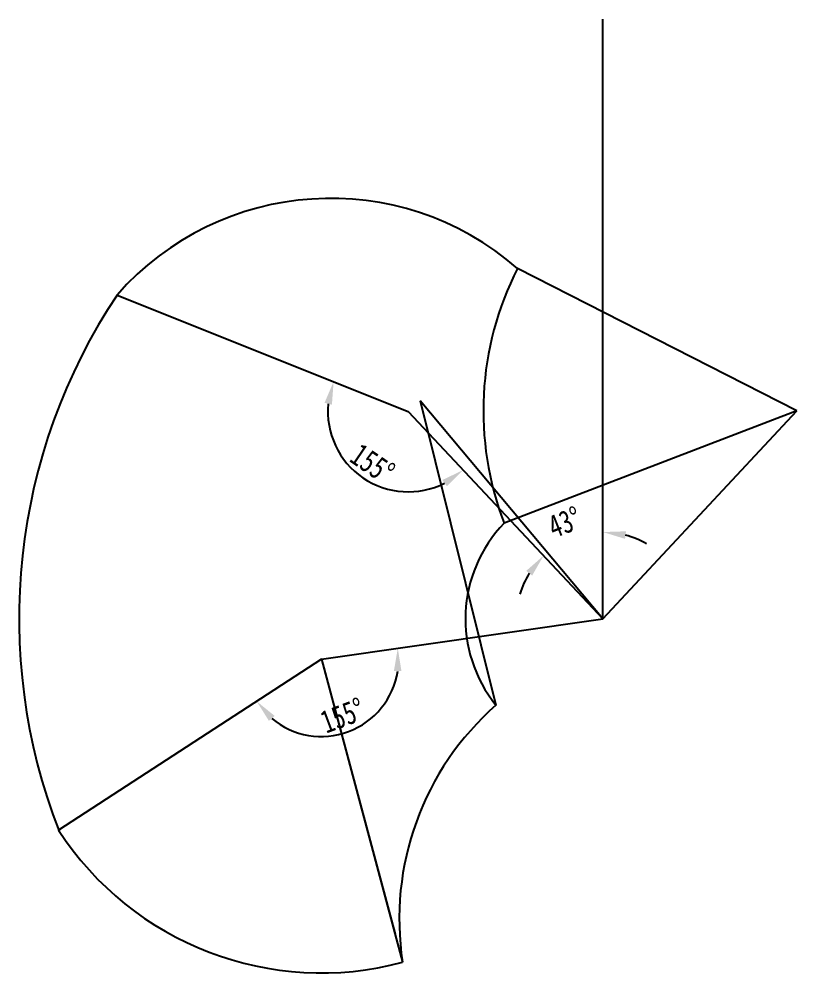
# Model space of a CAD drawing. Header units: millimetres. Extents: x -2601 to 21461, y 11492 to 21077.
# Drawn here: x -285 to 1849, y 17954 to 20570 of the extents above; entities that cross this region are included whole.
import ezdxf

# ---------------------------------------------------------------- set-up
doc = ezdxf.new("R2010")
doc.units = ezdxf.units.MM
doc.header["$PDSIZE"] = -1
doc.styles.get("Standard").update_dxf_attribs({"font": ''})
doc.styles.get('Standard').set_extended_font_data('HYSWLongFangSong')
doc.dimstyles.new('ISO-25', dxfattribs={"dimscale": 25, "dimtxt": 3.5, "dimasz": 1.6, "dimexe": 1.25, "dimexo": 0.625, "dimtad": 1, "dimdec": 0, "dimzin": 9, "dimdsep": 46, "dimtxsty": 'Standard', "dimcen": 2.5, "dimadec": 0, "dimazin": 2, "dimtfac": 1, "dimtdec": 0, "dimtofl": 0, "dimtmove": 0, "dimatfit": 3, "dimfxl": 1, "dimarcsym": 0})

# ---------------------------------------------------------------- blocks, each defined once
blk = doc.blocks.new('1500')
at = {"color": 6}
for p, q in [((42859, -481.6), (42092.7, -91.1)), ((40994.5, -164.2), (41793.1, -483.4)), ((42327, -1052), (41825.6, -454.5)), ((41825.6, -454.5), (42033.7, -1289)), ((41793.1, -483.4), (42327, -1052)), ((42859, -481.6), (42056.1, -789.8)), ((42327, -1052), (42859, -481.6)), ((41555, -1163.2), (42327, -1052)), ((41555, -1163.2), (40833.7, -1631.6)), ((41555, -1163.2), (41756.8, -1916.7)), ((41555, -1163.2), (41777.6, -1993.9))]:
    blk.add_line(p, q, dxfattribs=at)
blk = doc.blocks.new('*D116')
at = {"color": 1, "lineweight": -3}
blk.add_arc((782.7, 19493.7), 220.5, 174.5139, 296.8986, dxfattribs=at)
at = {"color": 1}
for points in [[(573.4, 19512.3), (553.1, 19517.2), (578, 19575.5)], [(888.4, 19288.6), (876.4, 19305.6), (933.6, 19333)]]:
    blk.add_solid(points, dxfattribs=at)
at = {"layer": 'Defpoints', "color": 0}
for p in [(-15.9, 19812.8), (782.7, 19493.7), (782.7, 19493.7), (713.2, 19284.5), (1316.6, 18925.1)]:
    blk.add_point(p, dxfattribs=at)
at = {"color": 1, "insert": (684.9, 19350.3), "char_height": 62.5, "attachment_point": 5, "rotation": 325.7063}
blk.add_mtext('155%%d', dxfattribs=at)
blk = doc.blocks.new('*D117')
at = {"color": 1, "lineweight": -3}
blk.add_arc((544.6, 18813.8), 211.6, 229.9864, 351.211, dxfattribs=at)
at = {"color": 1}
for points in [[(764.1, 18781.5), (743.3, 18781.6), (754, 18844)], [(416.3, 18658.7), (400.7, 18644.9), (367.1, 18698.6)]]:
    blk.add_solid(points, dxfattribs=at)
at = {"layer": 'Defpoints', "color": 0}
for p in [(1316.6, 18925.1), (544.6, 18813.8), (544.6, 18813.8), (737.4, 18726.8), (-176.7, 18345.5)]:
    blk.add_point(p, dxfattribs=at)
at = {"color": 1, "insert": (602.5, 18659.7), "char_height": 62.5, "attachment_point": 5, "rotation": 20.5987}
blk.add_mtext('155%%d', dxfattribs=at)
blk = doc.blocks.new('*D118')
at = {"color": 1, "lineweight": -3}
for start, end in [(59.7818, 74.8909), (148.3065, 163.4156)]:
    blk.add_arc((1316.6, 18925.1), 237.7, start, end, dxfattribs=at)
at = {"color": 1}
for points in [[(1379.9, 19164.9), (1377.2, 19144.2), (1316.6, 19162.8)], [(1122.4, 19043.4), (1106.3, 19056.5), (1153.9, 19098.3)]]:
    blk.add_solid(points, dxfattribs=at)
at = {"layer": 'Defpoints', "color": 0}
for p in [(1316.6, 20569.6), (782.7, 19493.7), (1220.2, 19142.3), (1316.6, 18925.1), (1316.6, 18925.1)]:
    blk.add_point(p, dxfattribs=at)
at = {"color": 1, "insert": (1211.9, 19189.7), "char_height": 62.5, "attachment_point": 5, "rotation": 21.5987}
blk.add_mtext('43%%d', dxfattribs=at)

msp = doc.modelspace()

# ---------------------------------------------------------------- linework, layer by layer
at = {"color": 90}
msp.add_line((1316.6, 18925.1), (1316.6, 20569.6), dxfattribs=at)
for centre, radius, start, end in [((569.9, 19297.8), 780, 48.936, 138.6807), ((1848.6, 19495.5), 860, 153, 201), ((1316.6, 18925.1), 1601.2, 146.3263, 201.3263), ((1316.6, 18925.1), 377.1, 135.9306, 218.9306), ((1538, 18102.1), 780, 131.2953, 188.7714), ((544.6, 18813.8), 860, 213, 285)]:
    msp.add_arc(centre, radius, start, end)

# ---------------------------------------------------------------- block references
msp.add_blockref('1500', (-41010.4, 19977.1))

# ---------------------------------------------------------------- dimensions: what is measured, and where the dimension line sits
for base, line1, line2, picture, middle in [((1220.2, 19142.3), ((1316.6, 18925.1), (1316.6, 20569.6)), ((782.7, 19493.7), (1316.6, 18925.1)), '*D118', (1211.9, 19189.7)), ((713.2, 19284.5), ((782.7, 19493.7), (1316.6, 18925.1)), ((-15.9, 19812.8), (782.7, 19493.7)), '*D116', (684.9, 19350.3)), ((737.4, 18726.8), ((544.6, 18813.8), (1316.6, 18925.1)), ((544.6, 18813.8), (-176.7, 18345.5)), '*D117', (602.5, 18659.7))]:
    dim = msp.add_angular_dim_2l(base=base, line1=line1, line2=line2, dimstyle='ISO-25', override={"dimtxt": 2.5, "dimasz": 2.5, "dimclrd": 1, "dimclre": 1, "dimclrt": 1, "dimlwd": 65533, "dimlwe": 65533}, dxfattribs=at)
    dim.commit()
    dim.dimension.update_dxf_attribs({"geometry": picture, "text_midpoint": middle})

doc.saveas('drawing.dxf')
